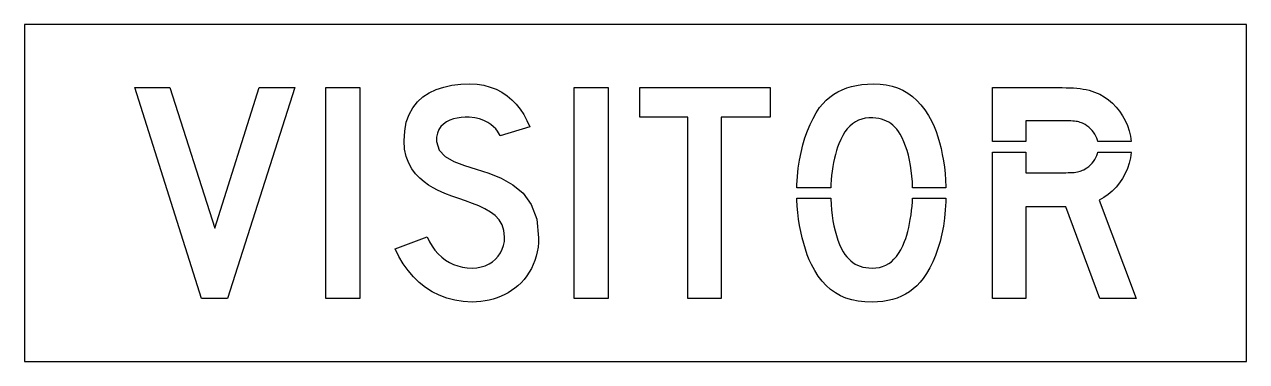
# Model space of a CAD drawing. Extents: x 0 to 58, y 0 to 16.
import ezdxf

# ---------------------------------------------------------------- set-up
doc = ezdxf.new("R2010")
doc.units = 0
doc.layers.add('CUT', color=7, linetype='Continuous')
doc.layers.add('OUTSIDE', color=1, linetype='Continuous')

msp = doc.modelspace()

# ---------------------------------------------------------------- linework, layer by layer
at = {"layer": 'CUT'}
for points in [[(6.895, 13), (9.035, 6.333), (11.141, 13), (12.825, 13), (9.632, 3), (8.404, 3), (5.246, 13)], [(15.912, 3), (14.298, 3), (14.298, 13), (15.912, 13)], [(24.289, 5.005), (24.226, 4.802), (24.149, 4.605), (24.059, 4.416), (23.956, 4.235), (23.841, 4.061), (23.713, 3.897), (23.573, 3.742), (23.421, 3.596), (23.276, 3.478), (23.123, 3.369), (22.962, 3.269), (22.794, 3.178), (22.62, 3.097), (22.438, 3.026), (22.251, 2.966), (22.059, 2.916), (21.862, 2.876), (21.66, 2.848), (21.454, 2.83), (21.245, 2.825), (20.825, 2.845), (20.424, 2.907), (20.044, 3.007), (19.683, 3.144), (19.344, 3.316), (19.026, 3.522), (18.73, 3.759), (18.457, 4.025), (18.206, 4.32), (17.979, 4.64), (17.775, 4.984), (17.596, 5.351), (19.105, 5.912), (19.217, 5.684), (19.344, 5.474), (19.484, 5.282), (19.637, 5.109), (19.801, 4.955), (19.978, 4.82), (20.165, 4.705), (20.363, 4.61), (20.57, 4.536), (20.787, 4.482), (21.012, 4.45), (21.245, 4.439), (21.467, 4.452), (21.676, 4.489), (21.871, 4.55), (22.051, 4.634), (22.214, 4.737), (22.359, 4.86), (22.486, 5), (22.592, 5.156), (22.676, 5.327), (22.738, 5.511), (22.776, 5.706), (22.789, 5.912), (22.758, 6.223), (22.669, 6.492), (22.528, 6.724), (22.341, 6.925), (22.115, 7.098), (21.855, 7.25), (21.568, 7.385), (21.261, 7.508), (20.939, 7.624), (20.608, 7.739), (20.276, 7.857), (19.947, 7.982), (19.784, 8.052), (19.597, 8.138), (19.394, 8.243), (19.182, 8.371), (18.967, 8.523), (18.759, 8.702), (18.562, 8.91), (18.385, 9.149), (18.235, 9.423), (18.119, 9.734), (18.044, 10.083), (18.017, 10.474), (18.045, 10.94), (18.124, 11.356), (18.254, 11.725), (18.429, 12.047), (18.648, 12.326), (18.908, 12.561), (19.204, 12.756), (19.535, 12.912), (19.897, 13.03), (20.287, 13.112), (20.703, 13.16), (21.14, 13.175), (21.481, 13.159), (21.804, 13.11), (22.107, 13.03), (22.392, 12.921), (22.657, 12.783), (22.903, 12.618), (23.131, 12.428), (23.339, 12.214), (23.528, 11.976), (23.699, 11.718), (23.85, 11.438), (23.982, 11.14), (22.579, 10.719), (22.571, 10.736), (22.547, 10.782), (22.506, 10.851), (22.446, 10.939), (22.365, 11.039), (22.263, 11.145), (22.137, 11.252), (21.986, 11.353), (21.809, 11.445), (21.604, 11.519), (21.37, 11.572), (21.105, 11.596), (20.918, 11.599), (20.73, 11.586), (20.543, 11.559), (20.362, 11.515), (20.19, 11.453), (20.03, 11.373), (19.888, 11.273), (19.766, 11.152), (19.669, 11.009), (19.6, 10.844), (19.563, 10.654), (19.561, 10.439), (19.686, 10.033), (19.969, 9.728), (20.377, 9.494), (20.879, 9.303), (21.442, 9.126), (22.035, 8.934), (22.624, 8.7), (23.179, 8.393), (23.666, 7.986), (24.054, 7.45), (24.311, 6.757), (24.403, 5.877), (24.396, 5.651), (24.374, 5.43), (24.339, 5.215)], [(27.701, 3), (26.087, 3), (26.087, 13), (27.701, 13)], [(31.49, 11.596), (29.21, 11.596), (29.21, 13), (35.385, 13), (35.385, 11.596), (33.069, 11.596), (33.069, 3), (31.49, 3)], [(42.05, 9.313), (42.004, 9.557), (41.949, 9.791), (41.887, 10.015), (41.817, 10.228), (41.739, 10.428), (41.654, 10.616), (41.561, 10.789), (41.48, 10.915), (41.396, 11.027), (41.309, 11.127), (41.216, 11.216), (41.119, 11.293), (41.017, 11.36), (40.909, 11.416), (40.794, 11.463), (40.673, 11.5), (40.544, 11.529), (40.407, 11.549), (40.262, 11.561), (40.075, 11.561), (39.899, 11.544), (39.734, 11.508), (39.579, 11.454), (39.434, 11.381), (39.298, 11.289), (39.17, 11.179), (39.051, 11.049), (38.94, 10.9), (38.836, 10.731), (38.739, 10.542), (38.648, 10.333), (38.589, 10.178), (38.535, 10.011), (38.485, 9.833), (38.439, 9.646), (38.399, 9.451), (38.363, 9.25), (38.333, 9.044), (38.308, 8.834), (38.288, 8.621), (38.274, 8.408), (38.267, 8.251), (36.654, 8.251), (36.657, 8.391), (36.683, 8.791), (36.725, 9.181), (36.782, 9.56), (36.855, 9.927), (36.942, 10.281), (37.043, 10.62), (37.158, 10.943), (37.285, 11.249), (37.424, 11.537), (37.575, 11.805), (37.736, 12.053), (37.89, 12.237), (38.053, 12.404), (38.225, 12.554), (38.408, 12.687), (38.602, 12.803), (38.806, 12.904), (39.023, 12.988), (39.251, 13.056), (39.493, 13.109), (39.747, 13.146), (40.015, 13.168), (40.298, 13.175), (40.605, 13.164), (40.898, 13.128), (41.175, 13.069), (41.437, 12.984), (41.686, 12.875), (41.92, 12.741), (42.142, 12.581), (42.351, 12.396), (42.548, 12.184), (42.733, 11.945), (42.906, 11.679), (43.07, 11.386), (43.171, 11.159), (43.265, 10.917), (43.351, 10.662), (43.429, 10.394), (43.499, 10.116), (43.561, 9.829), (43.613, 9.533), (43.657, 9.231), (43.691, 8.924), (43.716, 8.612), (43.731, 8.298), (43.732, 8.251), (42.153, 8.251), (42.153, 8.261), (42.14, 8.534), (42.118, 8.801), (42.088, 9.061)], [(50.735, 10.888), (50.668, 10.973), (50.594, 11.052), (50.514, 11.124), (50.426, 11.189), (50.333, 11.246), (50.273, 11.279), (50.217, 11.307), (50.161, 11.332), (50.104, 11.353), (50.045, 11.371), (49.982, 11.386), (49.913, 11.398), (49.837, 11.407), (49.751, 11.413), (49.654, 11.418), (49.544, 11.42), (49.421, 11.421), (47.526, 11.421), (47.526, 10.444), (45.947, 10.444), (45.947, 13), (49.245, 13), (49.433, 12.998), (49.612, 12.994), (49.781, 12.985), (49.943, 12.973), (50.097, 12.956), (50.245, 12.934), (50.387, 12.907), (50.524, 12.875), (50.656, 12.837), (50.785, 12.793), (50.911, 12.742), (51.035, 12.684), (51.249, 12.566), (51.451, 12.424), (51.641, 12.26), (51.816, 12.077), (51.975, 11.877), (52.118, 11.662), (52.242, 11.435), (52.347, 11.198), (52.431, 10.952), (52.493, 10.702), (52.531, 10.448), (52.531, 10.444), (50.935, 10.444), (50.92, 10.505), (50.887, 10.606), (50.844, 10.704), (50.793, 10.798)], [(47.526, 9.942), (47.526, 8.965), (49.421, 8.965), (49.537, 8.966), (49.642, 8.968), (49.736, 8.973), (49.821, 8.979), (49.898, 8.988), (49.969, 9), (50.035, 9.015), (50.096, 9.032), (50.156, 9.054), (50.214, 9.079), (50.273, 9.107), (50.333, 9.14), (50.426, 9.197), (50.514, 9.262), (50.594, 9.334), (50.668, 9.413), (50.735, 9.498), (50.793, 9.588), (50.844, 9.682), (50.887, 9.78), (50.92, 9.88), (50.935, 9.942), (52.532, 9.942), (52.531, 9.93), (52.492, 9.67), (52.431, 9.413), (52.346, 9.164), (52.24, 8.923), (52.114, 8.693), (51.968, 8.476), (51.805, 8.275), (51.626, 8.091), (51.431, 7.927), (51.222, 7.785), (51, 7.667), (52.754, 3), (51.035, 3), (49.421, 7.351), (47.526, 7.351), (47.526, 3), (45.947, 3), (45.947, 9.942)], [(43.356, 5.359), (43.242, 5.032), (43.114, 4.726), (42.973, 4.441), (42.817, 4.181), (42.648, 3.947), (42.503, 3.763), (42.347, 3.596), (42.181, 3.446), (42.005, 3.313), (41.819, 3.197), (41.622, 3.096), (41.415, 3.012), (41.198, 2.944), (40.971, 2.891), (40.733, 2.854), (40.485, 2.832), (40.227, 2.825), (39.887, 2.836), (39.568, 2.872), (39.27, 2.931), (38.99, 3.016), (38.729, 3.125), (38.486, 3.259), (38.26, 3.419), (38.049, 3.604), (37.854, 3.816), (37.673, 4.055), (37.505, 4.321), (37.35, 4.614), (37.248, 4.834), (37.152, 5.073), (37.063, 5.328), (36.981, 5.596), (36.907, 5.877), (36.841, 6.167), (36.785, 6.464), (36.737, 6.766), (36.699, 7.071), (36.671, 7.377), (36.654, 7.682), (36.653, 7.749), (38.266, 7.749), (38.267, 7.719), (38.28, 7.455), (38.301, 7.194), (38.331, 6.936), (38.37, 6.684), (38.416, 6.439), (38.47, 6.202), (38.533, 5.976), (38.603, 5.762), (38.681, 5.562), (38.766, 5.378), (38.859, 5.211), (38.94, 5.085), (39.026, 4.971), (39.117, 4.868), (39.214, 4.776), (39.316, 4.696), (39.425, 4.627), (39.54, 4.569), (39.662, 4.522), (39.792, 4.485), (39.929, 4.459), (40.074, 4.444), (40.227, 4.439), (40.406, 4.447), (40.573, 4.471), (40.73, 4.513), (40.877, 4.571), (41.015, 4.647), (41.144, 4.741), (41.265, 4.853), (41.379, 4.984), (41.486, 5.134), (41.586, 5.304), (41.681, 5.493), (41.771, 5.702), (41.823, 5.842), (41.873, 6), (41.92, 6.172), (41.965, 6.355), (42.006, 6.549), (42.043, 6.75), (42.076, 6.956), (42.104, 7.165), (42.127, 7.374), (42.143, 7.582), (42.152, 7.749), (43.731, 7.749), (43.728, 7.588), (43.704, 7.196), (43.665, 6.809), (43.61, 6.429), (43.54, 6.06), (43.455, 5.702)]]:
    msp.add_lwpolyline(points, close=True, dxfattribs=at)
at = {"layer": 'OUTSIDE'}
msp.add_lwpolyline([(0, 0), (58, 0), (58, 16), (0, 16)], close=True, dxfattribs=at)

doc.saveas('drawing.dxf')
